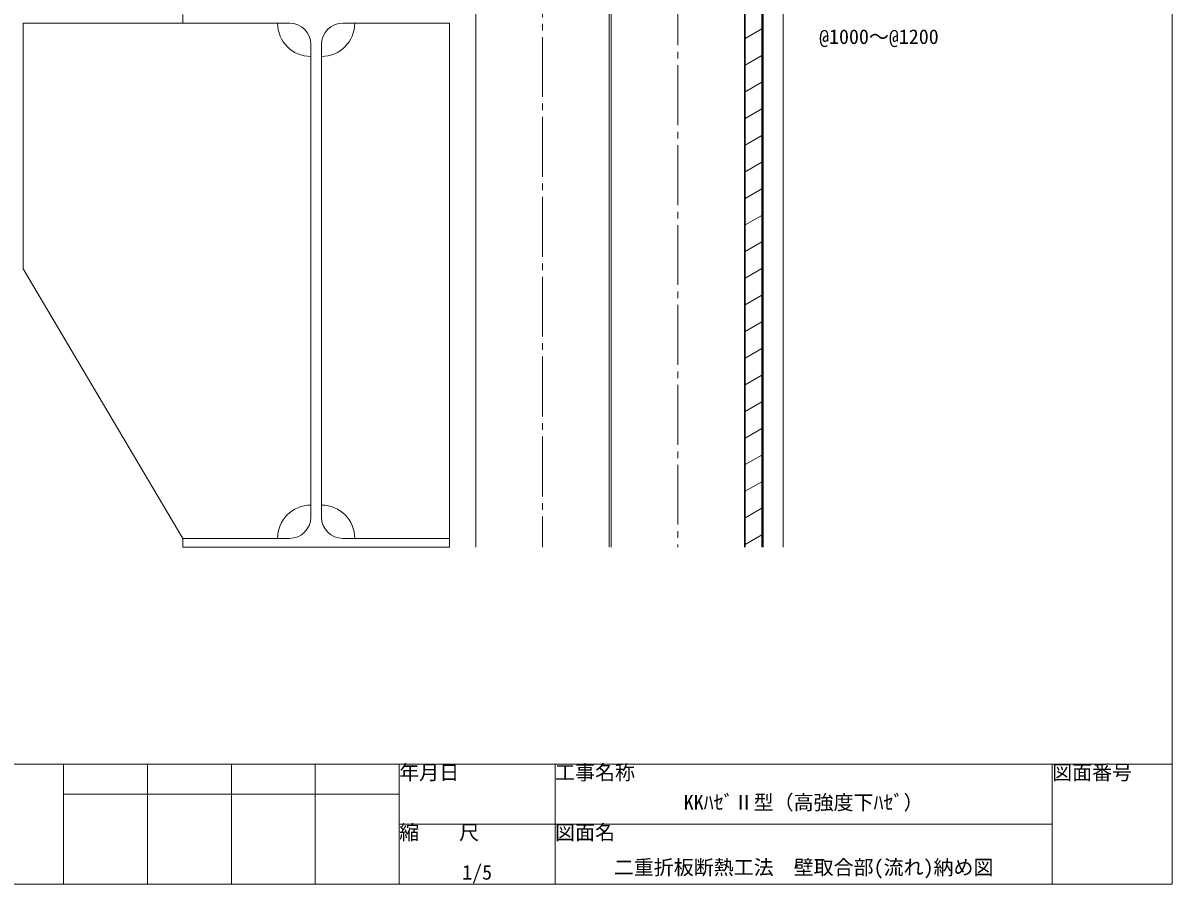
# Model space of a CAD drawing. Units: millimetres at full size, sheet at 1:5; details may follow other scales. Extents: x -3142 to 7368, y -2477 to 558.
# Drawn here: x -2044 to -1182, y -2477 to -1831 of the extents above; entities that cross this region are included whole.
import ezdxf
from ezdxf.enums import TextEntityAlignment as Align

# ---------------------------------------------------------------- set-up
doc = ezdxf.new("R2010")
doc.units = ezdxf.units.MM
doc.header["$LTSCALE"] = 5
doc.linetypes.add('CHAIN2', pattern=[12, 9, -1, 1, -1])
doc.layers.add('0-0_0', color=7, linetype='Continuous', lineweight=18)
doc.styles.add('ＭＳ ゴシック', font='')
doc.styles.get('ＭＳ ゴシック').set_extended_font_data('MS Gothic')

msp = doc.modelspace()

# ---------------------------------------------------------------- linework, layer by layer
at = {"layer": '0-0_0', "color": 4, "linetype": 'CHAIN2'}
for p, q in [((-1552.748, -1142.599), (-1552.748, -2224.402)), ((-1654.348, -1661.421), (-1654.348, -2224.402))]:
    msp.add_line(p, q, dxfattribs=at)
at = {"layer": '0-0_0', "color": 4}
for p, q in [((-1502.248, -2224.402), (-1502.248, -1195.321)), ((-1489.748, -1195.321), (-1489.748, -2224.402)), ((-1489.248, -2224.402), (-1489.248, -1195.321)), ((-1488.748, -2224.402), (-1488.748, -1195.321)), ((-1473.748, -1195.321), (-1473.748, -2224.402)), ((-1502.248, -1842.538), (-1489.748, -1835.321)), ((-1502.248, -1862.538), (-1489.748, -1855.321)), ((-1502.248, -1882.538), (-1489.748, -1875.321)), ((-1502.248, -1902.538), (-1489.748, -1895.321)), ((-1502.248, -1922.538), (-1489.748, -1915.321)), ((-1502.248, -1942.538), (-1489.748, -1935.321)), ((-1502.248, -1962.538), (-1489.748, -1955.321)), ((-1502.248, -1982.538), (-1489.748, -1975.321)), ((-1502.248, -2002.538), (-1489.748, -1995.321)), ((-1502.248, -2022.538), (-1489.748, -2015.321)), ((-1502.248, -2042.538), (-1489.748, -2035.321)), ((-1502.248, -2062.538), (-1489.748, -2055.321)), ((-1502.248, -2082.538), (-1489.748, -2075.321)), ((-1502.248, -2102.538), (-1489.748, -2095.321)), ((-1502.248, -2122.538), (-1489.748, -2115.321)), ((-1502.248, -2142.538), (-1489.748, -2135.321)), ((-1502.248, -2162.538), (-1489.748, -2155.321)), ((-1502.248, -2182.538), (-1489.748, -2175.321)), ((-1502.248, -2202.538), (-1489.748, -2195.321)), ((-1502.248, -2222.538), (-1489.748, -2215.321))]:
    msp.add_line(p, q, dxfattribs=at)
at = {"layer": '0-0_0'}
for p, q in [((-1602.748, -2224.402), (-1602.748, -1237.394)), ((-1502.748, -2224.402), (-1502.748, -1237.394)), ((-1704.348, -1774.414), (-1704.348, -2224.402)), ((-1604.348, -1774.414), (-1604.348, -2224.402)), ((-1924.342, -1824.413), (-1924.342, -1830.913)), ((-2044.339, -1830.913), (-2044.339, -2015.408)), ((-1924.342, -1830.913), (-2044.339, -1830.913)), ((-1924.342, -1830.913), (-1844.345, -1830.913)), ((-1804.346, -1830.913), (-1724.348, -1830.913)), ((-1724.348, -2217.902), (-1724.348, -1830.913)), ((-1828.345, -1846.912), (-1828.345, -2024.408)), ((-1820.345, -2024.408), (-1820.345, -1846.912)), ((-1924.342, -2217.902), (-2044.339, -2015.408)), ((-1828.345, -2024.408), (-1828.345, -2201.903)), ((-1820.345, -2201.903), (-1820.345, -2024.408)), ((-1844.345, -2217.902), (-1924.342, -2217.902)), ((-1924.342, -2217.902), (-1924.342, -2224.402)), ((-1924.342, -2224.402), (-1824.345, -2224.402)), ((-1824.345, -2224.402), (-1724.348, -2224.402)), ((-1724.348, -2217.902), (-1804.346, -2217.902)), ((-1724.348, -2224.402), (-1724.348, -2217.902)), ((-3141.76, -2387.489), (-1181.76, -2387.489)), ((-2013.978, -2387.489), (-2013.978, -2477.489)), ((-1950.978, -2387.489), (-1950.978, -2477.489)), ((-1887.978, -2387.489), (-1887.978, -2477.489)), ((-1824.978, -2387.489), (-1824.978, -2477.489)), ((-1761.978, -2387.489), (-1761.978, -2477.489)), ((-1644.98, -2387.489), (-1644.98, -2477.489)), ((-1271.76, -2387.489), (-1271.76, -2477.489)), ((-1761.978, -2409.989), (-2013.978, -2409.989)), ((-1761.978, -2432.489), (-1271.76, -2432.489))]:
    msp.add_line(p, q, dxfattribs=at)
msp.add_lwpolyline([(-3141.76, -1082.489), (-1181.76, -1082.489), (-1181.76, -2477.489), (-3141.76, -2477.489)], close=True, dxfattribs=at)
for centre, radius, start, end in [((-1828.345, -1830.913), 24.999, 180, 270), ((-1844.345, -1846.912), 16, 0, 90), ((-1804.346, -1846.912), 16, 90, 180), ((-1820.345, -1830.913), 24.999, 270, 0), ((-1828.345, -2217.902), 24.999, 90, 180), ((-1820.345, -2217.902), 24.999, 0, 90), ((-1844.345, -2201.903), 16, 270, 0), ((-1804.346, -2201.903), 16, 180, 270)]:
    msp.add_arc(centre, radius, start, end, dxfattribs=at)

# ---------------------------------------------------------------- texts
at = {"layer": '0-0_0', "style": 'ＭＳ ゴシック'}
for s, p in [('@1000～@1200', (-1446.762, -1849.932)), ('年月日', (-1761.978, -2402.489)), ('工事名称', (-1644.98, -2402.489)), ('図面番号', (-1271.76, -2402.489)), ('KKﾊｾﾞⅡ型（高強度下ﾊｾﾞ）', (-1548.37, -2424.989)), ('縮\u3000\u3000尺', (-1761.978, -2447.489)), ('図面名', (-1644.979, -2447.489)), ('二重折板断熱工法\u3000壁取合部(流れ)納め図', (-1600.87, -2473.739)), ('1/5', (-1714.729, -2477.489))]:
    msp.add_text(s, height=11, dxfattribs=at).set_placement(p, align=Align.BOTTOM_LEFT)

doc.saveas('drawing.dxf')
